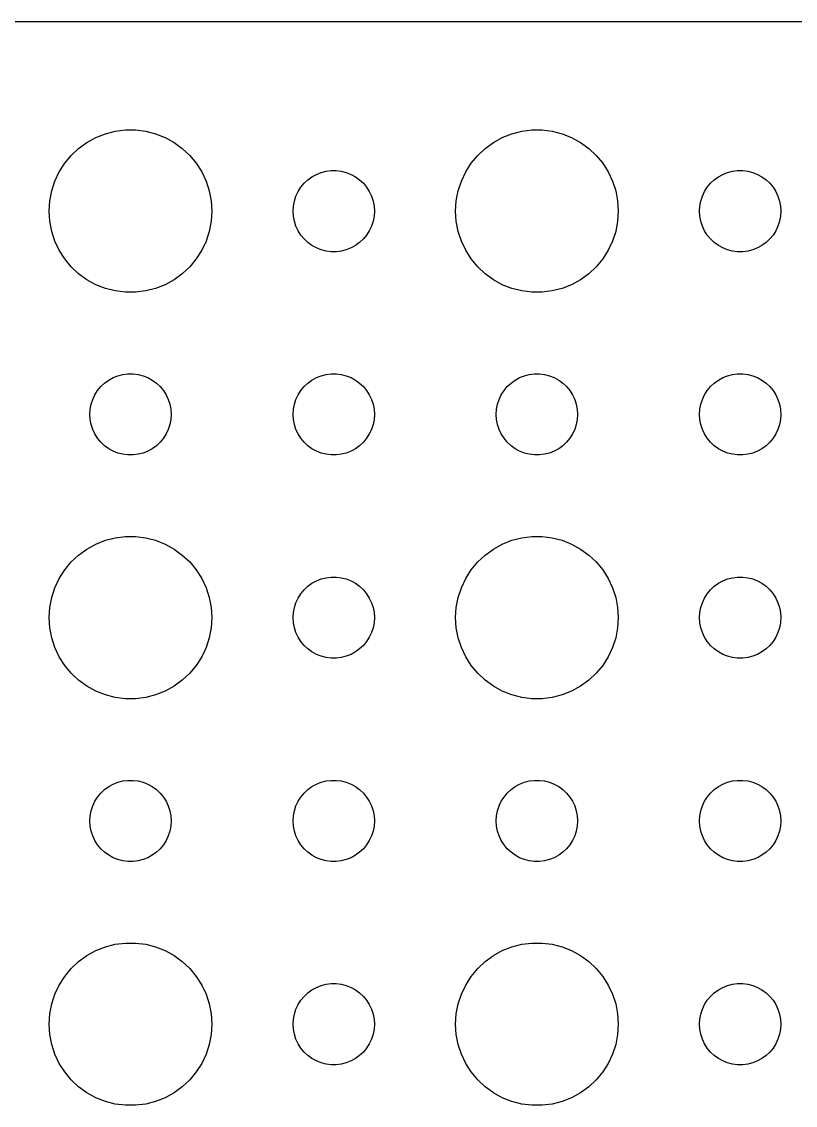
# Model space of a CAD drawing. Header units: metres. Extents: x -104 to 104, y -37 to 37.
# Drawn here: x -56.52 to -27.96, y -2.99 to 36.99 of the extents above; entities that cross this region are included whole.
import ezdxf

# ---------------------------------------------------------------- set-up
doc = ezdxf.new("R2010")
doc.units = ezdxf.units.M

msp = doc.modelspace()

# ---------------------------------------------------------------- linework, layer by layer
for p, q in [((99.8139, 36.9901), (-99.8139, 36.9901)), ((-53.7773, 32.7145), (-53.427, 32.8532)), ((-53.427, 32.8532), (-53.0621, 32.9469)), ((-53.0621, 32.9469), (-52.6884, 32.9941)), ((-52.6884, 32.9941), (-52.3116, 32.9941)), ((-52.3116, 32.9941), (-51.9379, 32.9469)), ((-51.9379, 32.9469), (-51.5729, 32.8532)), ((-51.5729, 32.8532), (-51.2227, 32.7145)), ((-38.7773, 32.7145), (-38.427, 32.8532)), ((-38.427, 32.8532), (-38.0621, 32.9469)), ((-38.0621, 32.9469), (-37.6884, 32.9941)), ((-37.6884, 32.9941), (-37.3116, 32.9941)), ((-37.3116, 32.9941), (-36.9379, 32.9469)), ((-36.9379, 32.9469), (-36.5729, 32.8532)), ((-36.5729, 32.8532), (-36.2227, 32.7145)), ((-54.4123, 32.3115), (-54.1075, 32.533)), ((-54.1075, 32.533), (-53.7773, 32.7145)), ((-51.2227, 32.7145), (-50.8925, 32.533)), ((-50.8925, 32.533), (-50.5877, 32.3115)), ((-39.4123, 32.3115), (-39.1075, 32.533)), ((-39.1075, 32.533), (-38.7773, 32.7145)), ((-36.2227, 32.7145), (-35.8925, 32.533)), ((-35.8925, 32.533), (-35.5877, 32.3115)), ((-54.927, 31.7634), (-54.6869, 32.0536)), ((-54.6869, 32.0536), (-54.4123, 32.3115)), ((-50.5877, 32.3115), (-50.3131, 32.0536)), ((-50.3131, 32.0536), (-50.0729, 31.7634)), ((-39.927, 31.7634), (-39.6869, 32.0536)), ((-39.6869, 32.0536), (-39.4123, 32.3115)), ((-35.5877, 32.3115), (-35.3131, 32.0536)), ((-35.3131, 32.0536), (-35.0729, 31.7634)), ((-55.1289, 31.4453), (-54.927, 31.7634)), ((-50.0729, 31.7634), (-49.8711, 31.4453)), ((-40.1289, 31.4453), (-39.927, 31.7634)), ((-35.0729, 31.7634), (-34.8711, 31.4453)), ((-55.2893, 31.1044), (-55.1289, 31.4453)), ((-49.8711, 31.4453), (-49.7107, 31.1044)), ((-45.9561, 31.1558), (-45.8037, 31.2665)), ((-45.8037, 31.2665), (-45.6387, 31.3572)), ((-45.6387, 31.3572), (-45.4635, 31.4266)), ((-45.4635, 31.4266), (-45.2811, 31.4734)), ((-45.2811, 31.4734), (-45.0942, 31.497)), ((-45.0942, 31.497), (-44.9058, 31.497)), ((-44.9058, 31.497), (-44.7189, 31.4734)), ((-44.7189, 31.4734), (-44.5365, 31.4266)), ((-44.5365, 31.4266), (-44.3613, 31.3572)), ((-44.3613, 31.3572), (-44.1963, 31.2665)), ((-44.1963, 31.2665), (-44.0439, 31.1558)), ((-40.2893, 31.1044), (-40.1289, 31.4453)), ((-34.8711, 31.4453), (-34.7107, 31.1044)), ((-30.9561, 31.1558), (-30.8037, 31.2665)), ((-30.8037, 31.2665), (-30.6387, 31.3572)), ((-30.6387, 31.3572), (-30.4635, 31.4266)), ((-30.4635, 31.4266), (-30.2811, 31.4734)), ((-30.2811, 31.4734), (-30.0942, 31.497)), ((-30.0942, 31.497), (-29.9058, 31.497)), ((-29.9058, 31.497), (-29.7189, 31.4734)), ((-29.7189, 31.4734), (-29.5365, 31.4266)), ((-29.5365, 31.4266), (-29.3613, 31.3572)), ((-29.3613, 31.3572), (-29.1963, 31.2665)), ((-29.1963, 31.2665), (-29.0439, 31.1558)), ((-55.4057, 30.7461), (-55.2893, 31.1044)), ((-49.7107, 31.1044), (-49.5942, 30.7461)), ((-46.3145, 30.7226), (-46.2135, 30.8817)), ((-46.2135, 30.8817), (-46.0934, 31.0268)), ((-46.0934, 31.0268), (-45.9561, 31.1558)), ((-44.0439, 31.1558), (-43.9065, 31.0268)), ((-43.9065, 31.0268), (-43.7865, 30.8817)), ((-43.7865, 30.8817), (-43.6855, 30.7226)), ((-40.4057, 30.7461), (-40.2893, 31.1044)), ((-34.7107, 31.1044), (-34.5942, 30.7461)), ((-31.3145, 30.7226), (-31.2135, 30.8817)), ((-31.2135, 30.8817), (-31.0934, 31.0268)), ((-31.0934, 31.0268), (-30.9561, 31.1558)), ((-29.0439, 31.1558), (-28.9065, 31.0268)), ((-28.9065, 31.0268), (-28.7865, 30.8817)), ((-28.7865, 30.8817), (-28.6855, 30.7226)), ((-55.4763, 30.376), (-55.4057, 30.7461)), ((-49.5942, 30.7461), (-49.5237, 30.376)), ((-46.4529, 30.373), (-46.3947, 30.5522)), ((-46.3947, 30.5522), (-46.3145, 30.7226)), ((-43.6855, 30.7226), (-43.6053, 30.5522)), ((-43.6053, 30.5522), (-43.5471, 30.373)), ((-40.4763, 30.376), (-40.4057, 30.7461)), ((-34.5942, 30.7461), (-34.5237, 30.376)), ((-31.4529, 30.373), (-31.3947, 30.5522)), ((-31.3947, 30.5522), (-31.3145, 30.7226)), ((-28.6855, 30.7226), (-28.6053, 30.5522)), ((-28.6053, 30.5522), (-28.5471, 30.373)), ((-55.5, 30), (-55.4763, 30.376)), ((-55.4763, 29.624), (-55.5, 30)), ((-49.5237, 30.376), (-49.5, 30)), ((-49.5, 30), (-49.5237, 29.624)), ((-46.5, 30), (-46.4882, 30.188)), ((-46.4882, 29.812), (-46.5, 30)), ((-46.4882, 30.188), (-46.4529, 30.373)), ((-43.5471, 30.373), (-43.5118, 30.188)), ((-43.5118, 30.188), (-43.5, 30)), ((-43.5, 30), (-43.5118, 29.812)), ((-40.5, 30), (-40.4763, 30.376)), ((-40.4763, 29.624), (-40.5, 30)), ((-34.5237, 30.376), (-34.5, 30)), ((-34.5, 30), (-34.5237, 29.624)), ((-31.5, 30), (-31.4882, 30.188)), ((-31.4882, 29.812), (-31.5, 30)), ((-31.4882, 30.188), (-31.4529, 30.373)), ((-28.5471, 30.373), (-28.5118, 30.188)), ((-28.5118, 30.188), (-28.5, 30)), ((-28.5, 30), (-28.5118, 29.812)), ((-55.4057, 29.2539), (-55.4763, 29.624)), ((-49.5237, 29.624), (-49.5942, 29.2539)), ((-46.4529, 29.627), (-46.4882, 29.812)), ((-46.3947, 29.4478), (-46.4529, 29.627)), ((-43.5471, 29.627), (-43.6053, 29.4478)), ((-43.5118, 29.812), (-43.5471, 29.627)), ((-40.4057, 29.2539), (-40.4763, 29.624)), ((-34.5237, 29.624), (-34.5942, 29.2539)), ((-31.4529, 29.627), (-31.4882, 29.812)), ((-31.3947, 29.4478), (-31.4529, 29.627)), ((-28.5471, 29.627), (-28.6053, 29.4478)), ((-28.5118, 29.812), (-28.5471, 29.627)), ((-55.2893, 28.8956), (-55.4057, 29.2539)), ((-49.5942, 29.2539), (-49.7107, 28.8956)), ((-46.3145, 29.2774), (-46.3947, 29.4478)), ((-46.2135, 29.1183), (-46.3145, 29.2774)), ((-43.6855, 29.2774), (-43.7865, 29.1183)), ((-43.6053, 29.4478), (-43.6855, 29.2774)), ((-40.2893, 28.8956), (-40.4057, 29.2539)), ((-34.5942, 29.2539), (-34.7107, 28.8956)), ((-31.3145, 29.2774), (-31.3947, 29.4478)), ((-31.2135, 29.1183), (-31.3145, 29.2774)), ((-28.6855, 29.2774), (-28.7865, 29.1183)), ((-28.6053, 29.4478), (-28.6855, 29.2774)), ((-55.1289, 28.5547), (-55.2893, 28.8956)), ((-49.7107, 28.8956), (-49.8711, 28.5547)), ((-46.0934, 28.9732), (-46.2135, 29.1183)), ((-45.9561, 28.8442), (-46.0934, 28.9732)), ((-45.8037, 28.7335), (-45.9561, 28.8442)), ((-44.0439, 28.8442), (-44.1963, 28.7335)), ((-43.9065, 28.9732), (-44.0439, 28.8442)), ((-43.7865, 29.1183), (-43.9065, 28.9732)), ((-40.1289, 28.5547), (-40.2893, 28.8956)), ((-34.7107, 28.8956), (-34.8711, 28.5547)), ((-31.0934, 28.9732), (-31.2135, 29.1183)), ((-30.9561, 28.8442), (-31.0934, 28.9732)), ((-30.8037, 28.7335), (-30.9561, 28.8442)), ((-29.0439, 28.8442), (-29.1963, 28.7335)), ((-28.9065, 28.9732), (-29.0439, 28.8442)), ((-28.7865, 29.1183), (-28.9065, 28.9732)), ((-54.927, 28.2366), (-55.1289, 28.5547)), ((-49.8711, 28.5547), (-50.0729, 28.2366)), ((-45.6387, 28.6427), (-45.8037, 28.7335)), ((-45.4635, 28.5734), (-45.6387, 28.6427)), ((-45.2811, 28.5266), (-45.4635, 28.5734)), ((-45.0942, 28.503), (-45.2811, 28.5266)), ((-44.9058, 28.503), (-45.0942, 28.503)), ((-44.7189, 28.5266), (-44.9058, 28.503)), ((-44.5365, 28.5734), (-44.7189, 28.5266)), ((-44.3613, 28.6427), (-44.5365, 28.5734)), ((-44.1963, 28.7335), (-44.3613, 28.6427)), ((-39.927, 28.2366), (-40.1289, 28.5547)), ((-34.8711, 28.5547), (-35.0729, 28.2366)), ((-30.6387, 28.6427), (-30.8037, 28.7335)), ((-30.4635, 28.5734), (-30.6387, 28.6427)), ((-30.2811, 28.5266), (-30.4635, 28.5734)), ((-30.0942, 28.503), (-30.2811, 28.5266)), ((-29.9058, 28.503), (-30.0942, 28.503)), ((-29.7189, 28.5266), (-29.9058, 28.503)), ((-29.5365, 28.5734), (-29.7189, 28.5266)), ((-29.3613, 28.6427), (-29.5365, 28.5734)), ((-29.1963, 28.7335), (-29.3613, 28.6427)), ((-54.6869, 27.9464), (-54.927, 28.2366)), ((-50.0729, 28.2366), (-50.3131, 27.9464)), ((-39.6869, 27.9464), (-39.927, 28.2366)), ((-35.0729, 28.2366), (-35.3131, 27.9464)), ((-54.4123, 27.6884), (-54.6869, 27.9464)), ((-54.1075, 27.467), (-54.4123, 27.6884)), ((-50.5877, 27.6884), (-50.8925, 27.467)), ((-50.3131, 27.9464), (-50.5877, 27.6884)), ((-39.4123, 27.6884), (-39.6869, 27.9464)), ((-39.1075, 27.467), (-39.4123, 27.6884)), ((-35.5877, 27.6884), (-35.8925, 27.467)), ((-35.3131, 27.9464), (-35.5877, 27.6884)), ((-53.7773, 27.2855), (-54.1075, 27.467)), ((-53.427, 27.1468), (-53.7773, 27.2855)), ((-51.2227, 27.2855), (-51.5729, 27.1468)), ((-50.8925, 27.467), (-51.2227, 27.2855)), ((-38.7773, 27.2855), (-39.1075, 27.467)), ((-38.427, 27.1468), (-38.7773, 27.2855)), ((-36.2227, 27.2855), (-36.5729, 27.1468)), ((-35.8925, 27.467), (-36.2227, 27.2855)), ((-53.0621, 27.0531), (-53.427, 27.1468)), ((-52.6884, 27.0059), (-53.0621, 27.0531)), ((-52.3116, 27.0059), (-52.6884, 27.0059)), ((-51.9379, 27.0531), (-52.3116, 27.0059)), ((-51.5729, 27.1468), (-51.9379, 27.0531)), ((-38.0621, 27.0531), (-38.427, 27.1468)), ((-37.6884, 27.0059), (-38.0621, 27.0531)), ((-37.3116, 27.0059), (-37.6884, 27.0059)), ((-36.9379, 27.0531), (-37.3116, 27.0059)), ((-36.5729, 27.1468), (-36.9379, 27.0531)), ((-52.7811, 23.9734), (-52.5942, 23.997)), ((-52.5942, 23.997), (-52.4058, 23.997)), ((-52.4058, 23.997), (-52.2189, 23.9734)), ((-45.2811, 23.9734), (-45.0942, 23.997)), ((-45.0942, 23.997), (-44.9058, 23.997)), ((-44.9058, 23.997), (-44.7189, 23.9734)), ((-37.7811, 23.9734), (-37.5942, 23.997)), ((-37.5942, 23.997), (-37.4058, 23.997)), ((-37.4058, 23.997), (-37.2189, 23.9734)), ((-30.2811, 23.9734), (-30.0942, 23.997)), ((-30.0942, 23.997), (-29.9058, 23.997)), ((-29.9058, 23.997), (-29.7189, 23.9734)), ((-53.5934, 23.5268), (-53.4561, 23.6558)), ((-53.4561, 23.6558), (-53.3037, 23.7665)), ((-53.3037, 23.7665), (-53.1387, 23.8572)), ((-53.1387, 23.8572), (-52.9635, 23.9266)), ((-52.9635, 23.9266), (-52.7811, 23.9734)), ((-52.2189, 23.9734), (-52.0365, 23.9266)), ((-52.0365, 23.9266), (-51.8613, 23.8572)), ((-51.8613, 23.8572), (-51.6963, 23.7665)), ((-51.6963, 23.7665), (-51.5439, 23.6558)), ((-51.5439, 23.6558), (-51.4065, 23.5268)), ((-46.0934, 23.5268), (-45.9561, 23.6558)), ((-45.9561, 23.6558), (-45.8037, 23.7665)), ((-45.8037, 23.7665), (-45.6387, 23.8572)), ((-45.6387, 23.8572), (-45.4635, 23.9266)), ((-45.4635, 23.9266), (-45.2811, 23.9734)), ((-44.7189, 23.9734), (-44.5365, 23.9266)), ((-44.5365, 23.9266), (-44.3613, 23.8572)), ((-44.3613, 23.8572), (-44.1963, 23.7665)), ((-44.1963, 23.7665), (-44.0439, 23.6558)), ((-44.0439, 23.6558), (-43.9065, 23.5268)), ((-38.5934, 23.5268), (-38.4561, 23.6558)), ((-38.4561, 23.6558), (-38.3037, 23.7665)), ((-38.3037, 23.7665), (-38.1387, 23.8572)), ((-38.1387, 23.8572), (-37.9635, 23.9266)), ((-37.9635, 23.9266), (-37.7811, 23.9734)), ((-37.2189, 23.9734), (-37.0365, 23.9266)), ((-37.0365, 23.9266), (-36.8613, 23.8572)), ((-36.8613, 23.8572), (-36.6963, 23.7665)), ((-36.6963, 23.7665), (-36.5439, 23.6558)), ((-36.5439, 23.6558), (-36.4065, 23.5268)), ((-31.0934, 23.5268), (-30.9561, 23.6558)), ((-30.9561, 23.6558), (-30.8037, 23.7665)), ((-30.8037, 23.7665), (-30.6387, 23.8572)), ((-30.6387, 23.8572), (-30.4635, 23.9266)), ((-30.4635, 23.9266), (-30.2811, 23.9734)), ((-29.7189, 23.9734), (-29.5365, 23.9266)), ((-29.5365, 23.9266), (-29.3613, 23.8572)), ((-29.3613, 23.8572), (-29.1963, 23.7665)), ((-29.1963, 23.7665), (-29.0439, 23.6558)), ((-29.0439, 23.6558), (-28.9065, 23.5268)), ((-53.8947, 23.0522), (-53.8145, 23.2226)), ((-53.8145, 23.2226), (-53.7135, 23.3817)), ((-53.7135, 23.3817), (-53.5934, 23.5268)), ((-51.4065, 23.5268), (-51.2865, 23.3817)), ((-51.2865, 23.3817), (-51.1855, 23.2226)), ((-51.1855, 23.2226), (-51.1053, 23.0522)), ((-46.3947, 23.0522), (-46.3145, 23.2226)), ((-46.3145, 23.2226), (-46.2135, 23.3817)), ((-46.2135, 23.3817), (-46.0934, 23.5268)), ((-43.9065, 23.5268), (-43.7865, 23.3817)), ((-43.7865, 23.3817), (-43.6855, 23.2226)), ((-43.6855, 23.2226), (-43.6053, 23.0522)), ((-38.8947, 23.0522), (-38.8145, 23.2226)), ((-38.8145, 23.2226), (-38.7135, 23.3817)), ((-38.7135, 23.3817), (-38.5934, 23.5268)), ((-36.4065, 23.5268), (-36.2865, 23.3817)), ((-36.2865, 23.3817), (-36.1855, 23.2226)), ((-36.1855, 23.2226), (-36.1053, 23.0522)), ((-31.3947, 23.0522), (-31.3145, 23.2226)), ((-31.3145, 23.2226), (-31.2135, 23.3817)), ((-31.2135, 23.3817), (-31.0934, 23.5268)), ((-28.9065, 23.5268), (-28.7865, 23.3817)), ((-28.7865, 23.3817), (-28.6855, 23.2226)), ((-28.6855, 23.2226), (-28.6053, 23.0522)), ((-53.9882, 22.688), (-53.9529, 22.873)), ((-53.9529, 22.873), (-53.8947, 23.0522)), ((-51.1053, 23.0522), (-51.0471, 22.873)), ((-51.0471, 22.873), (-51.0118, 22.688)), ((-46.4882, 22.688), (-46.4529, 22.873)), ((-46.4529, 22.873), (-46.3947, 23.0522)), ((-43.6053, 23.0522), (-43.5471, 22.873)), ((-43.5471, 22.873), (-43.5118, 22.688)), ((-38.9882, 22.688), (-38.9529, 22.873)), ((-38.9529, 22.873), (-38.8947, 23.0522)), ((-36.1053, 23.0522), (-36.0471, 22.873)), ((-36.0471, 22.873), (-36.0118, 22.688)), ((-31.4882, 22.688), (-31.4529, 22.873)), ((-31.4529, 22.873), (-31.3947, 23.0522)), ((-28.6053, 23.0522), (-28.5471, 22.873)), ((-28.5471, 22.873), (-28.5118, 22.688)), ((-54, 22.5), (-53.9882, 22.688)), ((-53.9882, 22.312), (-54, 22.5)), ((-51.0118, 22.688), (-51, 22.5)), ((-51, 22.5), (-51.0118, 22.312)), ((-46.5, 22.5), (-46.4882, 22.688)), ((-46.4882, 22.312), (-46.5, 22.5)), ((-43.5118, 22.688), (-43.5, 22.5)), ((-43.5, 22.5), (-43.5118, 22.312)), ((-39, 22.5), (-38.9882, 22.688)), ((-38.9882, 22.312), (-39, 22.5)), ((-36.0118, 22.688), (-36, 22.5)), ((-36, 22.5), (-36.0118, 22.312)), ((-31.5, 22.5), (-31.4882, 22.688)), ((-31.4882, 22.312), (-31.5, 22.5)), ((-28.5118, 22.688), (-28.5, 22.5)), ((-28.5, 22.5), (-28.5118, 22.312)), ((-53.9529, 22.127), (-53.9882, 22.312)), ((-53.8947, 21.9478), (-53.9529, 22.127)), ((-51.0471, 22.127), (-51.1053, 21.9478)), ((-51.0118, 22.312), (-51.0471, 22.127)), ((-46.4529, 22.127), (-46.4882, 22.312)), ((-46.3947, 21.9478), (-46.4529, 22.127)), ((-43.5471, 22.127), (-43.6053, 21.9478)), ((-43.5118, 22.312), (-43.5471, 22.127)), ((-38.9529, 22.127), (-38.9882, 22.312)), ((-38.8947, 21.9478), (-38.9529, 22.127)), ((-36.0471, 22.127), (-36.1053, 21.9478)), ((-36.0118, 22.312), (-36.0471, 22.127)), ((-31.4529, 22.127), (-31.4882, 22.312)), ((-31.3947, 21.9478), (-31.4529, 22.127)), ((-28.5471, 22.127), (-28.6053, 21.9478)), ((-28.5118, 22.312), (-28.5471, 22.127)), ((-53.8145, 21.7774), (-53.8947, 21.9478)), ((-53.7135, 21.6183), (-53.8145, 21.7774)), ((-53.5934, 21.4732), (-53.7135, 21.6183)), ((-51.2865, 21.6183), (-51.4065, 21.4732)), ((-51.1855, 21.7774), (-51.2865, 21.6183)), ((-51.1053, 21.9478), (-51.1855, 21.7774)), ((-46.3145, 21.7774), (-46.3947, 21.9478)), ((-46.2135, 21.6183), (-46.3145, 21.7774)), ((-46.0934, 21.4732), (-46.2135, 21.6183)), ((-43.7865, 21.6183), (-43.9065, 21.4732)), ((-43.6855, 21.7774), (-43.7865, 21.6183)), ((-43.6053, 21.9478), (-43.6855, 21.7774)), ((-38.8145, 21.7774), (-38.8947, 21.9478)), ((-38.7135, 21.6183), (-38.8145, 21.7774)), ((-38.5934, 21.4732), (-38.7135, 21.6183)), ((-36.2865, 21.6183), (-36.4065, 21.4732)), ((-36.1855, 21.7774), (-36.2865, 21.6183)), ((-36.1053, 21.9478), (-36.1855, 21.7774)), ((-31.3145, 21.7774), (-31.3947, 21.9478)), ((-31.2135, 21.6183), (-31.3145, 21.7774)), ((-31.0934, 21.4732), (-31.2135, 21.6183)), ((-28.7865, 21.6183), (-28.9065, 21.4732)), ((-28.6855, 21.7774), (-28.7865, 21.6183)), ((-28.6053, 21.9478), (-28.6855, 21.7774)), ((-53.4561, 21.3442), (-53.5934, 21.4732)), ((-53.3037, 21.2335), (-53.4561, 21.3442)), ((-53.1387, 21.1427), (-53.3037, 21.2335)), ((-51.6963, 21.2335), (-51.8613, 21.1427)), ((-51.5439, 21.3442), (-51.6963, 21.2335)), ((-51.4065, 21.4732), (-51.5439, 21.3442)), ((-45.9561, 21.3442), (-46.0934, 21.4732)), ((-45.8037, 21.2335), (-45.9561, 21.3442)), ((-45.6387, 21.1427), (-45.8037, 21.2335)), ((-44.1963, 21.2335), (-44.3613, 21.1427)), ((-44.0439, 21.3442), (-44.1963, 21.2335)), ((-43.9065, 21.4732), (-44.0439, 21.3442)), ((-38.4561, 21.3442), (-38.5934, 21.4732)), ((-38.3037, 21.2335), (-38.4561, 21.3442)), ((-38.1387, 21.1427), (-38.3037, 21.2335)), ((-36.6963, 21.2335), (-36.8613, 21.1427)), ((-36.5439, 21.3442), (-36.6963, 21.2335)), ((-36.4065, 21.4732), (-36.5439, 21.3442)), ((-30.9561, 21.3442), (-31.0934, 21.4732)), ((-30.8037, 21.2335), (-30.9561, 21.3442)), ((-30.6387, 21.1427), (-30.8037, 21.2335)), ((-29.1963, 21.2335), (-29.3613, 21.1427)), ((-29.0439, 21.3442), (-29.1963, 21.2335)), ((-28.9065, 21.4732), (-29.0439, 21.3442)), ((-52.9635, 21.0734), (-53.1387, 21.1427)), ((-52.7811, 21.0266), (-52.9635, 21.0734)), ((-52.5942, 21.003), (-52.7811, 21.0266)), ((-52.4058, 21.003), (-52.5942, 21.003)), ((-52.2189, 21.0266), (-52.4058, 21.003)), ((-52.0365, 21.0734), (-52.2189, 21.0266)), ((-51.8613, 21.1427), (-52.0365, 21.0734)), ((-45.4635, 21.0734), (-45.6387, 21.1427)), ((-45.2811, 21.0266), (-45.4635, 21.0734)), ((-45.0942, 21.003), (-45.2811, 21.0266)), ((-44.9058, 21.003), (-45.0942, 21.003)), ((-44.7189, 21.0266), (-44.9058, 21.003)), ((-44.5365, 21.0734), (-44.7189, 21.0266)), ((-44.3613, 21.1427), (-44.5365, 21.0734)), ((-37.9635, 21.0734), (-38.1387, 21.1427)), ((-37.7811, 21.0266), (-37.9635, 21.0734)), ((-37.5942, 21.003), (-37.7811, 21.0266)), ((-37.4058, 21.003), (-37.5942, 21.003)), ((-37.2189, 21.0266), (-37.4058, 21.003)), ((-37.0365, 21.0734), (-37.2189, 21.0266)), ((-36.8613, 21.1427), (-37.0365, 21.0734)), ((-30.4635, 21.0734), (-30.6387, 21.1427)), ((-30.2811, 21.0266), (-30.4635, 21.0734)), ((-30.0942, 21.003), (-30.2811, 21.0266)), ((-29.9058, 21.003), (-30.0942, 21.003)), ((-29.7189, 21.0266), (-29.9058, 21.003)), ((-29.5365, 21.0734), (-29.7189, 21.0266)), ((-29.3613, 21.1427), (-29.5365, 21.0734)), ((-53.0621, 17.9469), (-52.6884, 17.9941)), ((-52.6884, 17.9941), (-52.3116, 17.9941)), ((-52.3116, 17.9941), (-51.9379, 17.9469)), ((-38.0621, 17.9469), (-37.6884, 17.9941)), ((-37.6884, 17.9941), (-37.3116, 17.9941)), ((-37.3116, 17.9941), (-36.9379, 17.9469)), ((-54.1075, 17.533), (-53.7773, 17.7145)), ((-53.7773, 17.7145), (-53.427, 17.8532)), ((-53.427, 17.8532), (-53.0621, 17.9469)), ((-51.9379, 17.9469), (-51.5729, 17.8532)), ((-51.5729, 17.8532), (-51.2227, 17.7145)), ((-51.2227, 17.7145), (-50.8925, 17.533)), ((-39.1075, 17.533), (-38.7773, 17.7145)), ((-38.7773, 17.7145), (-38.427, 17.8532)), ((-38.427, 17.8532), (-38.0621, 17.9469)), ((-36.9379, 17.9469), (-36.5729, 17.8532)), ((-36.5729, 17.8532), (-36.2227, 17.7145)), ((-36.2227, 17.7145), (-35.8925, 17.533)), ((-54.6869, 17.0536), (-54.4123, 17.3115)), ((-54.4123, 17.3115), (-54.1075, 17.533)), ((-50.8925, 17.533), (-50.5877, 17.3115)), ((-50.5877, 17.3115), (-50.3131, 17.0536)), ((-39.6869, 17.0536), (-39.4123, 17.3115)), ((-39.4123, 17.3115), (-39.1075, 17.533)), ((-35.8925, 17.533), (-35.5877, 17.3115)), ((-35.5877, 17.3115), (-35.3131, 17.0536)), ((-54.927, 16.7634), (-54.6869, 17.0536)), ((-50.3131, 17.0536), (-50.0729, 16.7634)), ((-39.927, 16.7634), (-39.6869, 17.0536)), ((-35.3131, 17.0536), (-35.0729, 16.7634)), ((-55.2893, 16.1044), (-55.1289, 16.4453)), ((-55.1289, 16.4453), (-54.927, 16.7634)), ((-50.0729, 16.7634), (-49.8711, 16.4453)), ((-49.8711, 16.4453), (-49.7107, 16.1044)), ((-45.6387, 16.3572), (-45.4635, 16.4266)), ((-45.4635, 16.4266), (-45.2811, 16.4734)), ((-45.2811, 16.4734), (-45.0942, 16.497)), ((-45.0942, 16.497), (-44.9058, 16.497)), ((-44.9058, 16.497), (-44.7189, 16.4734)), ((-44.7189, 16.4734), (-44.5365, 16.4266)), ((-44.5365, 16.4266), (-44.3613, 16.3572)), ((-40.2893, 16.1044), (-40.1289, 16.4453)), ((-40.1289, 16.4453), (-39.927, 16.7634)), ((-35.0729, 16.7634), (-34.8711, 16.4453)), ((-34.8711, 16.4453), (-34.7107, 16.1044)), ((-30.6387, 16.3572), (-30.4635, 16.4266)), ((-30.4635, 16.4266), (-30.2811, 16.4734)), ((-30.2811, 16.4734), (-30.0942, 16.497)), ((-30.0942, 16.497), (-29.9058, 16.497)), ((-29.9058, 16.497), (-29.7189, 16.4734)), ((-29.7189, 16.4734), (-29.5365, 16.4266)), ((-29.5365, 16.4266), (-29.3613, 16.3572)), ((-55.4057, 15.7461), (-55.2893, 16.1044)), ((-49.7107, 16.1044), (-49.5942, 15.7461)), ((-46.2135, 15.8817), (-46.0934, 16.0268)), ((-46.0934, 16.0268), (-45.9561, 16.1558)), ((-45.9561, 16.1558), (-45.8037, 16.2665)), ((-45.8037, 16.2665), (-45.6387, 16.3572)), ((-44.3613, 16.3572), (-44.1963, 16.2665)), ((-44.1963, 16.2665), (-44.0439, 16.1558)), ((-44.0439, 16.1558), (-43.9065, 16.0268)), ((-43.9065, 16.0268), (-43.7865, 15.8817)), ((-40.4057, 15.7461), (-40.2893, 16.1044)), ((-34.7107, 16.1044), (-34.5942, 15.7461)), ((-31.2135, 15.8817), (-31.0934, 16.0268)), ((-31.0934, 16.0268), (-30.9561, 16.1558)), ((-30.9561, 16.1558), (-30.8037, 16.2665)), ((-30.8037, 16.2665), (-30.6387, 16.3572)), ((-29.3613, 16.3572), (-29.1963, 16.2665)), ((-29.1963, 16.2665), (-29.0439, 16.1558)), ((-29.0439, 16.1558), (-28.9065, 16.0268)), ((-28.9065, 16.0268), (-28.7865, 15.8817)), ((-55.4763, 15.376), (-55.4057, 15.7461)), ((-49.5942, 15.7461), (-49.5237, 15.376)), ((-46.3947, 15.5522), (-46.3145, 15.7226)), ((-46.3145, 15.7226), (-46.2135, 15.8817)), ((-43.7865, 15.8817), (-43.6855, 15.7226)), ((-43.6855, 15.7226), (-43.6053, 15.5522)), ((-40.4763, 15.376), (-40.4057, 15.7461)), ((-34.5942, 15.7461), (-34.5237, 15.376)), ((-31.3947, 15.5522), (-31.3145, 15.7226)), ((-31.3145, 15.7226), (-31.2135, 15.8817)), ((-28.7865, 15.8817), (-28.6855, 15.7226)), ((-28.6855, 15.7226), (-28.6053, 15.5522)), ((-55.5, 15), (-55.4763, 15.376)), ((-49.5237, 15.376), (-49.5, 15)), ((-46.4882, 15.188), (-46.4529, 15.373)), ((-46.4529, 15.373), (-46.3947, 15.5522)), ((-43.6053, 15.5522), (-43.5471, 15.373)), ((-43.5471, 15.373), (-43.5118, 15.188)), ((-40.5, 15), (-40.4763, 15.376)), ((-34.5237, 15.376), (-34.5, 15)), ((-31.4882, 15.188), (-31.4529, 15.373)), ((-31.4529, 15.373), (-31.3947, 15.5522)), ((-28.6053, 15.5522), (-28.5471, 15.373)), ((-28.5471, 15.373), (-28.5118, 15.188)), ((-55.4763, 14.624), (-55.5, 15)), ((-49.5, 15), (-49.5237, 14.624)), ((-46.5, 15), (-46.4882, 15.188)), ((-46.4882, 14.812), (-46.5, 15)), ((-46.4529, 14.627), (-46.4882, 14.812)), ((-43.5118, 14.812), (-43.5471, 14.627)), ((-43.5118, 15.188), (-43.5, 15)), ((-43.5, 15), (-43.5118, 14.812)), ((-40.4763, 14.624), (-40.5, 15)), ((-34.5, 15), (-34.5237, 14.624)), ((-31.5, 15), (-31.4882, 15.188)), ((-31.4882, 14.812), (-31.5, 15)), ((-31.4529, 14.627), (-31.4882, 14.812)), ((-28.5118, 14.812), (-28.5471, 14.627)), ((-28.5118, 15.188), (-28.5, 15)), ((-28.5, 15), (-28.5118, 14.812)), ((-55.4057, 14.2539), (-55.4763, 14.624)), ((-49.5237, 14.624), (-49.5942, 14.2539)), ((-46.3947, 14.4478), (-46.4529, 14.627)), ((-46.3145, 14.2774), (-46.3947, 14.4478)), ((-43.6053, 14.4478), (-43.6855, 14.2774)), ((-43.5471, 14.627), (-43.6053, 14.4478)), ((-40.4057, 14.2539), (-40.4763, 14.624)), ((-34.5237, 14.624), (-34.5942, 14.2539)), ((-31.3947, 14.4478), (-31.4529, 14.627)), ((-31.3145, 14.2774), (-31.3947, 14.4478)), ((-28.6053, 14.4478), (-28.6855, 14.2774)), ((-28.5471, 14.627), (-28.6053, 14.4478)), ((-55.2893, 13.8956), (-55.4057, 14.2539)), ((-49.5942, 14.2539), (-49.7107, 13.8956)), ((-46.2135, 14.1183), (-46.3145, 14.2774)), ((-46.0934, 13.9732), (-46.2135, 14.1183)), ((-43.7865, 14.1183), (-43.9065, 13.9732)), ((-43.6855, 14.2774), (-43.7865, 14.1183)), ((-40.2893, 13.8956), (-40.4057, 14.2539)), ((-34.5942, 14.2539), (-34.7107, 13.8956)), ((-31.2135, 14.1183), (-31.3145, 14.2774)), ((-31.0934, 13.9732), (-31.2135, 14.1183)), ((-28.7865, 14.1183), (-28.9065, 13.9732)), ((-28.6855, 14.2774), (-28.7865, 14.1183)), ((-55.1289, 13.5547), (-55.2893, 13.8956)), ((-49.7107, 13.8956), (-49.8711, 13.5547)), ((-45.9561, 13.8442), (-46.0934, 13.9732)), ((-45.8037, 13.7335), (-45.9561, 13.8442)), ((-45.6387, 13.6427), (-45.8037, 13.7335)), ((-45.4635, 13.5734), (-45.6387, 13.6427)), ((-44.3613, 13.6427), (-44.5365, 13.5734)), ((-44.1963, 13.7335), (-44.3613, 13.6427)), ((-44.0439, 13.8442), (-44.1963, 13.7335)), ((-43.9065, 13.9732), (-44.0439, 13.8442)), ((-40.1289, 13.5547), (-40.2893, 13.8956)), ((-34.7107, 13.8956), (-34.8711, 13.5547)), ((-30.9561, 13.8442), (-31.0934, 13.9732)), ((-30.8037, 13.7335), (-30.9561, 13.8442)), ((-30.6387, 13.6427), (-30.8037, 13.7335)), ((-30.4635, 13.5734), (-30.6387, 13.6427)), ((-29.3613, 13.6427), (-29.5365, 13.5734)), ((-29.1963, 13.7335), (-29.3613, 13.6427)), ((-29.0439, 13.8442), (-29.1963, 13.7335)), ((-28.9065, 13.9732), (-29.0439, 13.8442)), ((-54.927, 13.2366), (-55.1289, 13.5547)), ((-54.6869, 12.9464), (-54.927, 13.2366)), ((-50.0729, 13.2366), (-50.3131, 12.9464)), ((-49.8711, 13.5547), (-50.0729, 13.2366)), ((-45.2811, 13.5266), (-45.4635, 13.5734)), ((-45.0942, 13.5029), (-45.2811, 13.5266)), ((-44.9058, 13.5029), (-45.0942, 13.5029)), ((-44.7189, 13.5266), (-44.9058, 13.5029)), ((-44.5365, 13.5734), (-44.7189, 13.5266)), ((-39.927, 13.2366), (-40.1289, 13.5547)), ((-39.6869, 12.9464), (-39.927, 13.2366)), ((-35.0729, 13.2366), (-35.3131, 12.9464)), ((-34.8711, 13.5547), (-35.0729, 13.2366)), ((-30.2811, 13.5266), (-30.4635, 13.5734)), ((-30.0942, 13.5029), (-30.2811, 13.5266)), ((-29.9058, 13.5029), (-30.0942, 13.5029)), ((-29.7189, 13.5266), (-29.9058, 13.5029)), ((-29.5365, 13.5734), (-29.7189, 13.5266)), ((-54.4123, 12.6884), (-54.6869, 12.9464)), ((-50.3131, 12.9464), (-50.5877, 12.6884)), ((-39.4123, 12.6884), (-39.6869, 12.9464)), ((-35.3131, 12.9464), (-35.5877, 12.6884)), ((-54.1075, 12.467), (-54.4123, 12.6884)), ((-53.7773, 12.2855), (-54.1075, 12.467)), ((-50.8925, 12.467), (-51.2227, 12.2855)), ((-50.5877, 12.6884), (-50.8925, 12.467)), ((-39.1075, 12.467), (-39.4123, 12.6884)), ((-38.7773, 12.2855), (-39.1075, 12.467)), ((-35.8925, 12.467), (-36.2227, 12.2855)), ((-35.5877, 12.6884), (-35.8925, 12.467)), ((-53.427, 12.1468), (-53.7773, 12.2855)), ((-53.0621, 12.0531), (-53.427, 12.1468)), ((-52.6884, 12.0059), (-53.0621, 12.0531)), ((-52.3116, 12.0059), (-52.6884, 12.0059)), ((-51.9379, 12.0531), (-52.3116, 12.0059)), ((-51.5729, 12.1468), (-51.9379, 12.0531)), ((-51.2227, 12.2855), (-51.5729, 12.1468)), ((-38.427, 12.1468), (-38.7773, 12.2855)), ((-38.0621, 12.0531), (-38.427, 12.1468)), ((-37.6884, 12.0059), (-38.0621, 12.0531)), ((-37.3116, 12.0059), (-37.6884, 12.0059)), ((-36.9379, 12.0531), (-37.3116, 12.0059)), ((-36.5729, 12.1468), (-36.9379, 12.0531)), ((-36.2227, 12.2855), (-36.5729, 12.1468)), ((-53.3037, 8.76648), (-53.1387, 8.85724)), ((-53.1387, 8.85724), (-52.9635, 8.92657)), ((-52.9635, 8.92657), (-52.7811, 8.97342)), ((-52.7811, 8.97342), (-52.5942, 8.99704)), ((-52.5942, 8.99704), (-52.4058, 8.99704)), ((-52.4058, 8.99704), (-52.2189, 8.97342)), ((-52.2189, 8.97342), (-52.0365, 8.92657)), ((-52.0365, 8.92657), (-51.8613, 8.85724)), ((-51.8613, 8.85724), (-51.6963, 8.76648)), ((-45.8037, 8.76648), (-45.6387, 8.85724)), ((-45.6387, 8.85724), (-45.4635, 8.92657)), ((-45.4635, 8.92657), (-45.2811, 8.97342)), ((-45.2811, 8.97342), (-45.0942, 8.99704)), ((-45.0942, 8.99704), (-44.9058, 8.99704)), ((-44.9058, 8.99704), (-44.7189, 8.97342)), ((-44.7189, 8.97342), (-44.5365, 8.92657)), ((-44.5365, 8.92657), (-44.3613, 8.85724)), ((-44.3613, 8.85724), (-44.1963, 8.76648)), ((-38.3037, 8.76648), (-38.1387, 8.85724)), ((-38.1387, 8.85724), (-37.9635, 8.92657)), ((-37.9635, 8.92657), (-37.7811, 8.97342)), ((-37.7811, 8.97342), (-37.5942, 8.99704)), ((-37.5942, 8.99704), (-37.4058, 8.99704)), ((-37.4058, 8.99704), (-37.2189, 8.97342)), ((-37.2189, 8.97342), (-37.0365, 8.92657)), ((-37.0365, 8.92657), (-36.8613, 8.85724)), ((-36.8613, 8.85724), (-36.6963, 8.76648)), ((-30.8037, 8.76648), (-30.6387, 8.85724)), ((-30.6387, 8.85724), (-30.4635, 8.92657)), ((-30.4635, 8.92657), (-30.2811, 8.97342)), ((-30.2811, 8.97342), (-30.0942, 8.99704)), ((-30.0942, 8.99704), (-29.9058, 8.99704)), ((-29.9058, 8.99704), (-29.7189, 8.97342)), ((-29.7189, 8.97342), (-29.5365, 8.92657)), ((-29.5365, 8.92657), (-29.3613, 8.85724)), ((-29.3613, 8.85724), (-29.1963, 8.76648)), ((-53.7135, 8.38167), (-53.5934, 8.52681)), ((-53.5934, 8.52681), (-53.4561, 8.65576)), ((-53.4561, 8.65576), (-53.3037, 8.76648)), ((-51.6963, 8.76648), (-51.5439, 8.65576)), ((-51.5439, 8.65576), (-51.4065, 8.52681)), ((-51.4065, 8.52681), (-51.2865, 8.38167)), ((-46.2135, 8.38167), (-46.0934, 8.52681)), ((-46.0934, 8.52681), (-45.9561, 8.65576)), ((-45.9561, 8.65576), (-45.8037, 8.76648)), ((-44.1963, 8.76648), (-44.0439, 8.65576)), ((-44.0439, 8.65576), (-43.9065, 8.52681)), ((-43.9065, 8.52681), (-43.7865, 8.38167)), ((-38.7135, 8.38167), (-38.5934, 8.52681)), ((-38.5934, 8.52681), (-38.4561, 8.65576)), ((-38.4561, 8.65576), (-38.3037, 8.76648)), ((-36.6963, 8.76648), (-36.5439, 8.65576)), ((-36.5439, 8.65576), (-36.4065, 8.52681)), ((-36.4065, 8.52681), (-36.2865, 8.38167)), ((-31.2135, 8.38167), (-31.0934, 8.52681)), ((-31.0934, 8.52681), (-30.9561, 8.65576)), ((-30.9561, 8.65576), (-30.8037, 8.76648)), ((-29.1963, 8.76648), (-29.0439, 8.65576)), ((-29.0439, 8.65576), (-28.9065, 8.52681)), ((-28.9065, 8.52681), (-28.7865, 8.38167)), ((-53.9529, 7.87303), (-53.8947, 8.05219)), ((-53.8947, 8.05219), (-53.8145, 8.22263)), ((-53.8145, 8.22263), (-53.7135, 8.38167)), ((-51.2865, 8.38167), (-51.1855, 8.22263)), ((-51.1855, 8.22263), (-51.1053, 8.05219)), ((-51.1053, 8.05219), (-51.0471, 7.87303)), ((-46.4529, 7.87303), (-46.3947, 8.05219)), ((-46.3947, 8.05219), (-46.3145, 8.22263)), ((-46.3145, 8.22263), (-46.2135, 8.38167)), ((-43.7865, 8.38167), (-43.6855, 8.22263)), ((-43.6855, 8.22263), (-43.6053, 8.05219)), ((-43.6053, 8.05219), (-43.5471, 7.87303)), ((-38.9529, 7.87303), (-38.8947, 8.05219)), ((-38.8947, 8.05219), (-38.8145, 8.22263)), ((-38.8145, 8.22263), (-38.7135, 8.38167)), ((-36.2865, 8.38167), (-36.1855, 8.22263)), ((-36.1855, 8.22263), (-36.1053, 8.05219)), ((-36.1053, 8.05219), (-36.0471, 7.87303)), ((-31.4529, 7.87303), (-31.3947, 8.05219)), ((-31.3947, 8.05219), (-31.3145, 8.22263)), ((-31.3145, 8.22263), (-31.2135, 8.38167)), ((-28.7865, 8.38167), (-28.6855, 8.22263)), ((-28.6855, 8.22263), (-28.6053, 8.05219)), ((-28.6053, 8.05219), (-28.5471, 7.87303)), ((-54, 7.5), (-53.9882, 7.68799)), ((-53.9882, 7.68799), (-53.9529, 7.87303)), ((-51.0471, 7.87303), (-51.0118, 7.68799)), ((-51.0118, 7.68799), (-51, 7.5)), ((-46.5, 7.5), (-46.4882, 7.68799)), ((-46.4882, 7.68799), (-46.4529, 7.87303)), ((-43.5471, 7.87303), (-43.5118, 7.68799)), ((-43.5118, 7.68799), (-43.5, 7.5)), ((-39, 7.5), (-38.9882, 7.68799)), ((-38.9882, 7.68799), (-38.9529, 7.87303)), ((-36.0471, 7.87303), (-36.0118, 7.68799)), ((-36.0118, 7.68799), (-36, 7.5)), ((-31.5, 7.5), (-31.4882, 7.68799)), ((-31.4882, 7.68799), (-31.4529, 7.87303)), ((-28.5471, 7.87303), (-28.5118, 7.68799)), ((-28.5118, 7.68799), (-28.5, 7.5)), ((-53.9882, 7.312), (-54, 7.5)), ((-53.9529, 7.12695), (-53.9882, 7.312)), ((-51.0118, 7.312), (-51.0471, 7.12695)), ((-51, 7.5), (-51.0118, 7.312)), ((-46.4882, 7.312), (-46.5, 7.5)), ((-46.4529, 7.12695), (-46.4882, 7.312)), ((-43.5118, 7.312), (-43.5471, 7.12695)), ((-43.5, 7.5), (-43.5118, 7.312)), ((-38.9882, 7.312), (-39, 7.5)), ((-38.9529, 7.12695), (-38.9882, 7.312)), ((-36.0118, 7.312), (-36.0471, 7.12695)), ((-36, 7.5), (-36.0118, 7.312)), ((-31.4882, 7.312), (-31.5, 7.5)), ((-31.4529, 7.12695), (-31.4882, 7.312)), ((-28.5118, 7.312), (-28.5471, 7.12695)), ((-28.5, 7.5), (-28.5118, 7.312)), ((-53.8947, 6.9478), (-53.9529, 7.12695)), ((-53.8145, 6.77736), (-53.8947, 6.9478)), ((-51.1053, 6.9478), (-51.1855, 6.77736)), ((-51.0471, 7.12695), (-51.1053, 6.9478)), ((-46.3947, 6.9478), (-46.4529, 7.12695)), ((-46.3145, 6.77736), (-46.3947, 6.9478)), ((-43.6053, 6.9478), (-43.6855, 6.77736)), ((-43.5471, 7.12695), (-43.6053, 6.9478)), ((-38.8947, 6.9478), (-38.9529, 7.12695)), ((-38.8145, 6.77736), (-38.8947, 6.9478)), ((-36.1053, 6.9478), (-36.1855, 6.77736)), ((-36.0471, 7.12695), (-36.1053, 6.9478)), ((-31.3947, 6.9478), (-31.4529, 7.12695)), ((-31.3145, 6.77736), (-31.3947, 6.9478)), ((-28.6053, 6.9478), (-28.6855, 6.77736)), ((-28.5471, 7.12695), (-28.6053, 6.9478)), ((-53.7135, 6.61832), (-53.8145, 6.77736)), ((-53.5934, 6.47318), (-53.7135, 6.61832)), ((-53.4561, 6.34422), (-53.5934, 6.47318)), ((-51.4065, 6.47318), (-51.5439, 6.34422)), ((-51.2865, 6.61832), (-51.4065, 6.47318)), ((-51.1855, 6.77736), (-51.2865, 6.61832)), ((-46.2135, 6.61832), (-46.3145, 6.77736)), ((-46.0934, 6.47318), (-46.2135, 6.61832)), ((-45.9561, 6.34422), (-46.0934, 6.47318)), ((-43.9065, 6.47318), (-44.0439, 6.34422)), ((-43.7865, 6.61832), (-43.9065, 6.47318)), ((-43.6855, 6.77736), (-43.7865, 6.61832)), ((-38.7135, 6.61832), (-38.8145, 6.77736)), ((-38.5934, 6.47318), (-38.7135, 6.61832)), ((-38.4561, 6.34422), (-38.5934, 6.47318)), ((-36.4065, 6.47318), (-36.5439, 6.34422)), ((-36.2865, 6.61832), (-36.4065, 6.47318)), ((-36.1855, 6.77736), (-36.2865, 6.61832)), ((-31.2135, 6.61832), (-31.3145, 6.77736)), ((-31.0934, 6.47318), (-31.2135, 6.61832)), ((-30.9561, 6.34422), (-31.0934, 6.47318)), ((-28.9065, 6.47318), (-29.0439, 6.34422)), ((-28.7865, 6.61832), (-28.9065, 6.47318)), ((-28.6855, 6.77736), (-28.7865, 6.61832)), ((-53.3037, 6.23351), (-53.4561, 6.34422)), ((-53.1387, 6.14275), (-53.3037, 6.23351)), ((-52.9635, 6.07341), (-53.1387, 6.14275)), ((-52.7811, 6.02657), (-52.9635, 6.07341)), ((-52.5942, 6.00294), (-52.7811, 6.02657)), ((-52.4058, 6.00294), (-52.5942, 6.00294)), ((-52.2189, 6.02657), (-52.4058, 6.00294)), ((-52.0365, 6.07341), (-52.2189, 6.02657)), ((-51.8613, 6.14275), (-52.0365, 6.07341)), ((-51.6963, 6.23351), (-51.8613, 6.14275)), ((-51.5439, 6.34422), (-51.6963, 6.23351)), ((-45.8037, 6.23351), (-45.9561, 6.34422)), ((-45.6387, 6.14275), (-45.8037, 6.23351)), ((-45.4635, 6.07341), (-45.6387, 6.14275)), ((-45.2811, 6.02657), (-45.4635, 6.07341)), ((-45.0942, 6.00294), (-45.2811, 6.02657)), ((-44.9058, 6.00294), (-45.0942, 6.00294)), ((-44.7189, 6.02657), (-44.9058, 6.00294)), ((-44.5365, 6.07341), (-44.7189, 6.02657)), ((-44.3613, 6.14275), (-44.5365, 6.07341)), ((-44.1963, 6.23351), (-44.3613, 6.14275)), ((-44.0439, 6.34422), (-44.1963, 6.23351)), ((-38.3037, 6.23351), (-38.4561, 6.34422)), ((-38.1387, 6.14275), (-38.3037, 6.23351)), ((-37.9635, 6.07341), (-38.1387, 6.14275)), ((-37.7811, 6.02657), (-37.9635, 6.07341)), ((-37.5942, 6.00294), (-37.7811, 6.02657)), ((-37.4058, 6.00294), (-37.5942, 6.00294)), ((-37.2189, 6.02657), (-37.4058, 6.00294)), ((-37.0365, 6.07341), (-37.2189, 6.02657)), ((-36.8613, 6.14275), (-37.0365, 6.07341)), ((-36.6963, 6.23351), (-36.8613, 6.14275)), ((-36.5439, 6.34422), (-36.6963, 6.23351)), ((-30.8037, 6.23351), (-30.9561, 6.34422)), ((-30.6387, 6.14275), (-30.8037, 6.23351)), ((-30.4635, 6.07341), (-30.6387, 6.14275)), ((-30.2811, 6.02657), (-30.4635, 6.07341)), ((-30.0942, 6.00294), (-30.2811, 6.02657)), ((-29.9058, 6.00294), (-30.0942, 6.00294)), ((-29.7189, 6.02657), (-29.9058, 6.00294)), ((-29.5365, 6.07341), (-29.7189, 6.02657)), ((-29.3613, 6.14275), (-29.5365, 6.07341)), ((-29.1963, 6.23351), (-29.3613, 6.14275)), ((-29.0439, 6.34422), (-29.1963, 6.23351)), ((-53.7773, 2.71448), (-53.427, 2.85316)), ((-53.427, 2.85316), (-53.0621, 2.94685)), ((-53.0621, 2.94685), (-52.6884, 2.99408)), ((-52.6884, 2.99408), (-52.3116, 2.99408)), ((-52.3116, 2.99408), (-51.9379, 2.94685)), ((-51.9379, 2.94685), (-51.5729, 2.85316)), ((-51.5729, 2.85316), (-51.2227, 2.71448)), ((-38.7773, 2.71448), (-38.427, 2.85316)), ((-38.427, 2.85316), (-38.0621, 2.94685)), ((-38.0621, 2.94685), (-37.6884, 2.99408)), ((-37.6884, 2.99408), (-37.3116, 2.99408)), ((-37.3116, 2.99408), (-36.9379, 2.94685)), ((-36.9379, 2.94685), (-36.5729, 2.85316)), ((-36.5729, 2.85316), (-36.2227, 2.71448)), ((-54.4123, 2.31154), (-54.1075, 2.53297)), ((-54.1075, 2.53297), (-53.7773, 2.71448)), ((-51.2227, 2.71448), (-50.8925, 2.53297)), ((-50.8925, 2.53297), (-50.5877, 2.31154)), ((-39.4123, 2.31154), (-39.1075, 2.53297)), ((-39.1075, 2.53297), (-38.7773, 2.71448)), ((-36.2227, 2.71448), (-35.8925, 2.53297)), ((-35.8925, 2.53297), (-35.5877, 2.31154)), ((-54.927, 1.76335), (-54.6869, 2.05363)), ((-54.6869, 2.05363), (-54.4123, 2.31154)), ((-50.5877, 2.31154), (-50.3131, 2.05363)), ((-50.3131, 2.05363), (-50.0729, 1.76335)), ((-39.927, 1.76335), (-39.6869, 2.05363)), ((-39.6869, 2.05363), (-39.4123, 2.31154)), ((-35.5877, 2.31154), (-35.3131, 2.05363)), ((-35.3131, 2.05363), (-35.0729, 1.76335)), ((-55.1289, 1.44525), (-54.927, 1.76335)), ((-50.0729, 1.76335), (-49.8711, 1.44525)), ((-40.1289, 1.44525), (-39.927, 1.76335)), ((-35.0729, 1.76335), (-34.8711, 1.44525)), ((-55.2893, 1.10437), (-55.1289, 1.44525)), ((-49.8711, 1.44525), (-49.7107, 1.10437)), ((-45.9561, 1.15576), (-45.8037, 1.26648)), ((-45.8037, 1.26648), (-45.6387, 1.35724)), ((-45.6387, 1.35724), (-45.4635, 1.42657)), ((-45.4635, 1.42657), (-45.2811, 1.47342)), ((-45.2811, 1.47342), (-45.0942, 1.49704)), ((-45.0942, 1.49704), (-44.9058, 1.49704)), ((-44.9058, 1.49704), (-44.7189, 1.47342)), ((-44.7189, 1.47342), (-44.5365, 1.42657)), ((-44.5365, 1.42657), (-44.3613, 1.35724)), ((-44.3613, 1.35724), (-44.1963, 1.26648)), ((-44.1963, 1.26648), (-44.0439, 1.15576)), ((-40.2893, 1.10437), (-40.1289, 1.44525)), ((-34.8711, 1.44525), (-34.7107, 1.10437)), ((-30.9561, 1.15576), (-30.8037, 1.26648)), ((-30.8037, 1.26648), (-30.6387, 1.35724)), ((-30.6387, 1.35724), (-30.4635, 1.42657)), ((-30.4635, 1.42657), (-30.2811, 1.47342)), ((-30.2811, 1.47342), (-30.0942, 1.49704)), ((-30.0942, 1.49704), (-29.9058, 1.49704)), ((-29.9058, 1.49704), (-29.7189, 1.47342)), ((-29.7189, 1.47342), (-29.5365, 1.42657)), ((-29.5365, 1.42657), (-29.3613, 1.35724)), ((-29.3613, 1.35724), (-29.1963, 1.26648)), ((-29.1963, 1.26648), (-29.0439, 1.15576)), ((-55.4057, 0.746063), (-55.2893, 1.10437)), ((-49.7107, 1.10437), (-49.5942, 0.746063)), ((-46.3145, 0.722626), (-46.2135, 0.881668)), ((-46.2135, 0.881668), (-46.0934, 1.02681)), ((-46.0934, 1.02681), (-45.9561, 1.15576)), ((-44.0439, 1.15576), (-43.9065, 1.02681)), ((-43.9065, 1.02681), (-43.7865, 0.881668)), ((-43.7865, 0.881668), (-43.6855, 0.722626)), ((-40.4057, 0.746063), (-40.2893, 1.10437)), ((-34.7107, 1.10437), (-34.5942, 0.746063)), ((-31.3145, 0.722626), (-31.2135, 0.881668)), ((-31.2135, 0.881668), (-31.0934, 1.02681)), ((-31.0934, 1.02681), (-30.9561, 1.15576)), ((-29.0439, 1.15576), (-28.9065, 1.02681)), ((-28.9065, 1.02681), (-28.7865, 0.881668)), ((-28.7865, 0.881668), (-28.6855, 0.722626)), ((-55.4763, 0.375992), (-55.4057, 0.746063)), ((-49.5942, 0.746063), (-49.5237, 0.375992)), ((-46.4529, 0.373032), (-46.3947, 0.552185)), ((-46.3947, 0.552185), (-46.3145, 0.722626)), ((-43.6855, 0.722626), (-43.6053, 0.552185)), ((-43.6053, 0.552185), (-43.5471, 0.373032)), ((-40.4763, 0.375992), (-40.4057, 0.746063)), ((-34.5942, 0.746063), (-34.5237, 0.375992)), ((-31.4529, 0.373032), (-31.3947, 0.552185)), ((-31.3947, 0.552185), (-31.3145, 0.722626)), ((-28.6855, 0.722626), (-28.6053, 0.552185)), ((-28.6053, 0.552185), (-28.5471, 0.373032)), ((-55.5, 0), (-55.4763, 0.375992)), ((-55.4763, -0.375992), (-55.5, 0)), ((-49.5237, 0.375992), (-49.5, 0)), ((-49.5, 0), (-49.5237, -0.375992)), ((-46.5, 0), (-46.4882, 0.187988)), ((-46.4882, -0.187988), (-46.5, 0)), ((-46.4882, 0.187988), (-46.4529, 0.373032)), ((-43.5471, 0.373032), (-43.5118, 0.187988)), ((-43.5118, 0.187988), (-43.5, 0)), ((-43.5, 0), (-43.5118, -0.187988)), ((-40.5, 0), (-40.4763, 0.375992)), ((-40.4763, -0.375992), (-40.5, 0)), ((-34.5237, 0.375992), (-34.5, 0)), ((-34.5, 0), (-34.5237, -0.375992)), ((-31.5, 0), (-31.4882, 0.187988)), ((-31.4882, -0.187988), (-31.5, 0)), ((-31.4882, 0.187988), (-31.4529, 0.373032)), ((-28.5471, 0.373032), (-28.5118, 0.187988)), ((-28.5118, 0.187988), (-28.5, 0)), ((-28.5, 0), (-28.5118, -0.187988)), ((-55.4057, -0.746063), (-55.4763, -0.375992)), ((-49.5237, -0.375992), (-49.5942, -0.746063)), ((-46.4529, -0.373032), (-46.4882, -0.187988)), ((-46.3947, -0.552185), (-46.4529, -0.373032)), ((-43.5471, -0.373032), (-43.6053, -0.552185)), ((-43.5118, -0.187988), (-43.5471, -0.373032)), ((-40.4057, -0.746063), (-40.4763, -0.375992)), ((-34.5237, -0.375992), (-34.5942, -0.746063)), ((-31.4529, -0.373032), (-31.4882, -0.187988)), ((-31.3947, -0.552185), (-31.4529, -0.373032)), ((-28.5471, -0.373032), (-28.6053, -0.552185)), ((-28.5118, -0.187988), (-28.5471, -0.373032)), ((-55.2893, -1.10437), (-55.4057, -0.746063)), ((-49.5942, -0.746063), (-49.7107, -1.10437)), ((-46.3145, -0.722626), (-46.3947, -0.552185)), ((-46.2135, -0.881668), (-46.3145, -0.722626)), ((-43.6855, -0.722626), (-43.7865, -0.881668)), ((-43.6053, -0.552185), (-43.6855, -0.722626)), ((-40.2893, -1.10437), (-40.4057, -0.746063)), ((-34.5942, -0.746063), (-34.7107, -1.10437)), ((-31.3145, -0.722626), (-31.3947, -0.552185)), ((-31.2135, -0.881668), (-31.3145, -0.722626)), ((-28.6855, -0.722626), (-28.7865, -0.881668)), ((-28.6053, -0.552185), (-28.6855, -0.722626)), ((-55.1289, -1.44525), (-55.2893, -1.10437)), ((-49.7107, -1.10437), (-49.8711, -1.44525)), ((-46.0934, -1.02681), (-46.2135, -0.881668)), ((-45.9561, -1.15576), (-46.0934, -1.02681)), ((-45.8037, -1.26648), (-45.9561, -1.15576)), ((-44.0439, -1.15576), (-44.1963, -1.26648)), ((-43.9065, -1.02681), (-44.0439, -1.15576)), ((-43.7865, -0.881668), (-43.9065, -1.02681)), ((-40.1289, -1.44525), (-40.2893, -1.10437)), ((-34.7107, -1.10437), (-34.8711, -1.44525)), ((-31.0934, -1.02681), (-31.2135, -0.881668)), ((-30.9561, -1.15576), (-31.0934, -1.02681)), ((-30.8037, -1.26648), (-30.9561, -1.15576)), ((-29.0439, -1.15576), (-29.1963, -1.26648)), ((-28.9065, -1.02681), (-29.0439, -1.15576)), ((-28.7865, -0.881668), (-28.9065, -1.02681)), ((-54.927, -1.76335), (-55.1289, -1.44525)), ((-49.8711, -1.44525), (-50.0729, -1.76335)), ((-45.6387, -1.35724), (-45.8037, -1.26648)), ((-45.4635, -1.42657), (-45.6387, -1.35724)), ((-45.2811, -1.47342), (-45.4635, -1.42657)), ((-45.0942, -1.49704), (-45.2811, -1.47342)), ((-44.9058, -1.49704), (-45.0942, -1.49704)), ((-44.7189, -1.47342), (-44.9058, -1.49704)), ((-44.5365, -1.42657), (-44.7189, -1.47342)), ((-44.3613, -1.35724), (-44.5365, -1.42657)), ((-44.1963, -1.26648), (-44.3613, -1.35724)), ((-39.927, -1.76335), (-40.1289, -1.44525)), ((-34.8711, -1.44525), (-35.0729, -1.76335)), ((-30.6387, -1.35724), (-30.8037, -1.26648)), ((-30.4635, -1.42657), (-30.6387, -1.35724)), ((-30.2811, -1.47342), (-30.4635, -1.42657)), ((-30.0942, -1.49704), (-30.2811, -1.47342)), ((-29.9058, -1.49704), (-30.0942, -1.49704)), ((-29.7189, -1.47342), (-29.9058, -1.49704)), ((-29.5365, -1.42657), (-29.7189, -1.47342)), ((-29.3613, -1.35724), (-29.5365, -1.42657)), ((-29.1963, -1.26648), (-29.3613, -1.35724)), ((-54.6869, -2.05363), (-54.927, -1.76335)), ((-50.0729, -1.76335), (-50.3131, -2.05363)), ((-39.6869, -2.05363), (-39.927, -1.76335)), ((-35.0729, -1.76335), (-35.3131, -2.05363)), ((-54.4123, -2.31154), (-54.6869, -2.05363)), ((-54.1075, -2.53297), (-54.4123, -2.31154)), ((-50.5877, -2.31154), (-50.8925, -2.53297)), ((-50.3131, -2.05363), (-50.5877, -2.31154)), ((-39.4123, -2.31154), (-39.6869, -2.05363)), ((-39.1075, -2.53297), (-39.4123, -2.31154)), ((-35.5877, -2.31154), (-35.8925, -2.53297)), ((-35.3131, -2.05363), (-35.5877, -2.31154)), ((-53.7773, -2.71448), (-54.1075, -2.53297)), ((-53.427, -2.85316), (-53.7773, -2.71448)), ((-51.2227, -2.71448), (-51.5729, -2.85316)), ((-50.8925, -2.53297), (-51.2227, -2.71448)), ((-38.7773, -2.71448), (-39.1075, -2.53297)), ((-38.427, -2.85316), (-38.7773, -2.71448)), ((-36.2227, -2.71448), (-36.5729, -2.85316)), ((-35.8925, -2.53297), (-36.2227, -2.71448)), ((-53.0621, -2.94685), (-53.427, -2.85316)), ((-52.6884, -2.99408), (-53.0621, -2.94685)), ((-52.3116, -2.99408), (-52.6884, -2.99408)), ((-51.9379, -2.94685), (-52.3116, -2.99408)), ((-51.5729, -2.85316), (-51.9379, -2.94685)), ((-38.0621, -2.94685), (-38.427, -2.85316)), ((-37.6884, -2.99408), (-38.0621, -2.94685)), ((-37.3116, -2.99408), (-37.6884, -2.99408)), ((-36.9379, -2.94685), (-37.3116, -2.99408)), ((-36.5729, -2.85316), (-36.9379, -2.94685))]:
    msp.add_line(p, q)

doc.saveas('drawing.dxf')
